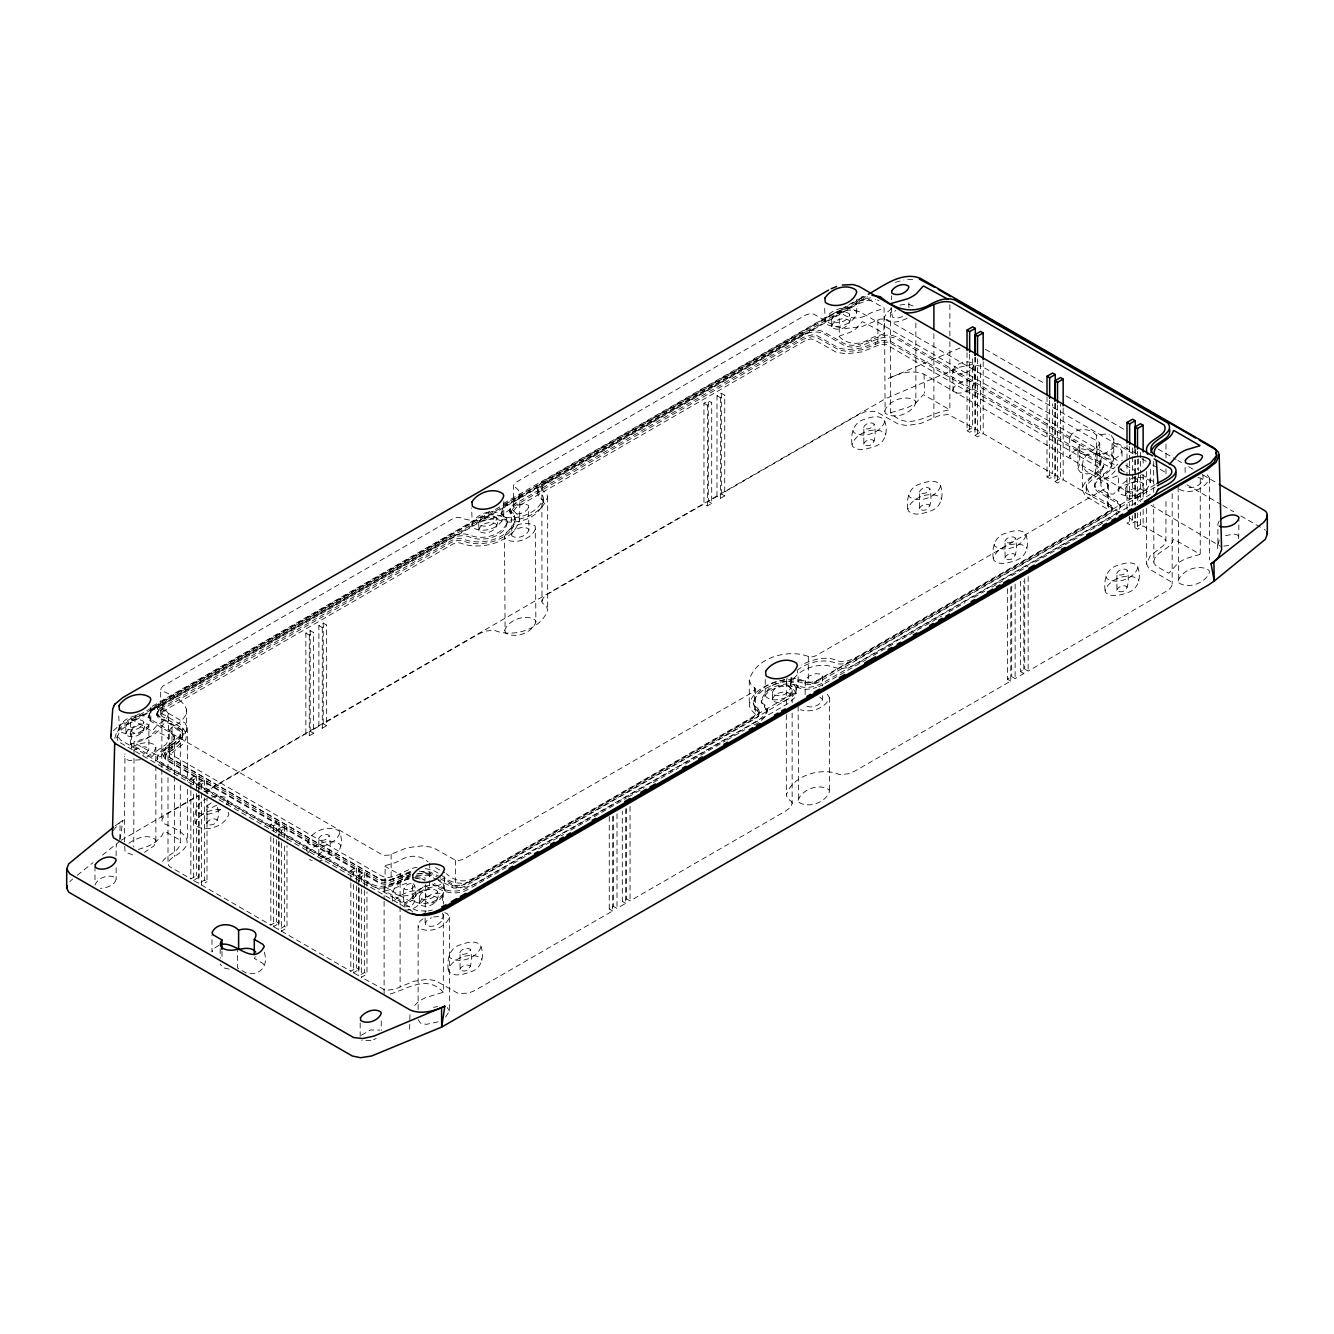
<?xml version="1.0" encoding="UTF-8"?>
<svg xmlns="http://www.w3.org/2000/svg" width="1334" height="1334" viewBox="0 0 1334 1334"><rect width="100%" height="100%" fill="white"/><g stroke="black" fill="none" stroke-linecap="round" stroke-linejoin="round"><path stroke-width="0.75" stroke-dasharray="5 3.75" d="M119.81 839.336L120.127 822.211L122.928 820.327L120.06 839.336M409.721 872.503L388.961 880.507L382.808 880.557L170.252 757.829L169.285 756.495L170.335 754.277L183.108 743.905L185.893 739.086L186.527 734.517L183.425 728.831L161.647 715.991L160.68 714.24L163.398 711.189L452.476 544.289C454.827 543.021 457.695 542.238 460.33 543.055C480.807 551.075 513.757 542.321 519.743 519.36L518.209 515.374L513.623 510.889L513.623 485.092L515.708 482.441L805.419 315.141L809.938 313.64L813.74 314.14L835.984 326.713L845.823 328.498L862.081 326.53L880.056 319.143L885.743 318.876L1099.449 442.404L1098.682 445.373L1085.909 455.744L1083.125 460.563L1082.491 465.132L1085.593 470.819L1107.754 483.942L1108.337 485.426L1106.803 487.66L816.541 655.361C814.19 656.628 811.305 657.429 808.687 656.595C788.211 648.574 755.261 657.328 749.274 680.29L750.809 684.275L755.311 688.377L752.676 692.229L463.598 859.129L458.312 860.697L455.278 860.147L433.033 847.574L423.195 845.773L406.92 847.757L388.961 855.127L383.275 855.394L151.559 721.811C144.739 717.625 151.826 709.555 156.828 707.387L445.906 540.487C453.343 536.551 462.831 533.817 470.885 537.452C483.625 542.821 510.772 535.234 506.77 518.176C497.799 514.49 502.768 504.369 509.771 501.784L798.833 334.901C806.27 330.949 815.758 328.214 823.828 331.849L843.538 343.238C861.897 352.109 878.022 328.848 896.298 336.818L1108.854 459.546C1122.628 473.02 1084.192 478.873 1097.732 491.829L1117.458 503.218C1123.528 506.62 1118.542 514.14 1114.073 516.458M148.658 717.792L149.658 712.056L156.828 705.553L445.906 538.669C452.96 534.851 461.581 532.483 469.468 534.951C482.391 540.987 503.785 535.318 507.72 520.677M410.822 874.37L388.394 882.808L380.223 882.858L166.883 759.78C162.081 756.178 169.818 751.209 172.753 749.908C194.03 735.634 175.788 725.012 158.279 717.925L156.878 714.274L161.214 709.921L450.275 543.021C454.41 540.837 459.68 539.32 464.165 541.337C481.724 548.758 519.376 538.502 514.39 515.091C508.321 513.173 508.621 506.336 514.14 504.319L803.218 337.419L812.022 334.817L817.108 335.734L839.019 348.157L847.64 349.725L861.864 348.007L880.623 340.387L888.794 340.337L1102.134 463.415M156.678 715.708L157.229 711.689L161.214 708.087L450.275 541.187C454.21 539.069 458.996 537.769 463.382 539.136C481.324 546.506 510.438 538.753 515.741 518.576M409.004 878.672C397.432 882.374 385.343 892.062 372.72 886.376L160.163 763.648C146.39 750.175 184.826 744.322 171.286 731.365L151.559 719.976L148.658 715.958M157.262 759.646C157.979 748.541 176.255 748.091 174.504 735.834M160.68 714.657L160.68 688.861L162.765 686.21L452.476 518.909C454.827 517.642 457.695 516.858 460.33 517.675C480.807 525.696 513.757 516.942 519.743 493.997L518.209 489.995L513.623 485.509M165.283 757.545C165.983 746.356 193.147 739.92 178.006 727.48M168.501 713.857L167 717.975L162.148 721.961A42.555 24.562 0 0 0 156.411 726.063L152.426 730.765A2.168 1.251 0 0 1 151.859 731.082L130.715 718.826A2.151 1.251 0 0 1 131.299 718.509L143.438 714.841A39.937 23.062 0 0 0 149.458 711.406L155.244 705.819A2.151 1.251 0 0 1 155.795 705.519L166.25 710.739L168.501 713.857L168.484 740.203L166.066 744.389L162.148 747.323A42.555 24.562 0 0 0 156.411 751.426L152.426 756.145A2.168 1.251 0 0 1 151.859 756.461L130.715 744.205A2.151 1.251 0 0 1 131.299 743.888L143.438 740.203A39.937 23.062 0 0 0 149.458 736.785L155.244 731.182A2.151 1.251 0 0 1 155.795 730.882L166.25 736.118L168.501 739.236M169.285 756.495L169.285 731.115C170.702 725.929 178.139 725.346 180.957 720.944C197.465 706.386 173.153 695.664 161.647 690.612L160.68 689.278M507.72 522.511L506.77 520.01C497.799 516.325 502.768 506.203 509.771 503.618L798.833 336.735C806.27 332.783 815.758 330.048 823.828 333.683L843.538 345.072C861.897 353.944 878.022 330.682 896.298 338.653L1108.854 461.381L1111.756 465.383M515.741 520.41L514.39 516.925C508.321 515.007 508.621 508.171 514.14 506.153L803.218 339.253L812.022 336.652L817.108 337.569L839.019 349.992L847.64 351.559L861.864 349.825L880.623 342.221L888.794 342.171L1102.134 465.249C1107.57 475.821 1073.903 483.242 1091.012 495.714M513.623 510.889L516.341 507.42L805.419 340.52L810.705 338.953L813.74 339.503L835.984 352.076L845.823 353.877L862.081 351.893L880.056 344.522L885.743 344.255L1099.449 467.784L1098.682 470.752L1085.909 481.124L1083.125 485.943L1082.491 490.512L1085.593 496.198L1107.754 509.305L1108.337 510.789L1106.803 513.023L816.541 680.74C807.237 685.909 797.865 675.004 787.944 679.139M755.394 688.761L755.394 714.557L752.676 717.609L462.915 884.876L455.744 885.743L442.721 878.272M759.413 713.09L754.627 708.104L753.276 702.785L754.627 706.27C760.897 708.354 760.814 716.692 754.877 718.876L464.649 886.376L459.546 888.077L453.627 888.111L435.784 878.139M759.413 711.255L758.329 714.19L754.877 717.042L465.799 883.942L458.246 886.443L451.909 885.626M1111.756 463.548C1111.639 474.404 1086.243 478.522 1097.732 489.995L1117.458 501.384C1124.279 505.569 1117.192 513.64 1112.189 515.808L823.111 682.708C816.058 686.51 807.42 688.878 799.55 686.41C786.626 680.39 765.232 686.043 761.297 700.683L762.248 703.185C774.987 710.088 760.864 723.462 752.076 725.546M767.417 709.171L765.499 714.44L759.246 719.576L470.185 886.476C459.013 893.28 444.189 892.763 434.434 883.291M1086.493 489.461C1084.142 476.938 1100.5 474.904 1103.735 465.649C1098.632 461.464 1100.867 454.677 1106.87 452.326A42.555 24.562 0 0 0 1112.606 448.224L1116.591 443.505A2.168 1.251 0 0 1 1117.158 443.188L1138.436 454.644M1138.636 472.503L1138.302 480.824A2.151 1.251 0 0 1 1137.719 481.14L1125.579 484.809A39.937 23.062 0 0 0 1119.559 488.244L1113.773 493.847A2.151 1.251 0 0 1 1113.223 494.147C1102.418 493.947 1095.164 482.708 1106.87 477.689A42.555 24.562 0 0 0 1112.606 473.603L1115.357 470.635M1086.493 487.627L1089.211 492.596L1110.738 505.269C1114.557 508.004 1111.439 513.74 1107.804 515.107L818.742 682.007C814.807 684.125 810.021 685.426 805.636 684.059C792.996 678.522 770.302 679.523 765.249 694.731L766.016 696.732C771.486 701.834 780.023 699.633 786.326 697.449C798.399 694.364 799.399 681.474 797.399 671.052M1112.339 507.487L1111.272 510.422L1107.804 513.273L818.742 680.173C814.807 682.291 810.021 683.608 805.636 682.224C787.51 674.737 756.245 682.925 753.276 704.619M116.091 855.878L116.325 844.272M409.638 1029.264L409.788 1021.527M409.838 1019.61L410.005 1011.872M228.214 812.239L228.881 814.29C224.979 826.113 206.136 832.816 195.815 825.729C193.197 815.157 195.614 801.767 207.587 798.566M307.287 851.859C302.618 834.6 326.363 822.744 339.153 831.032C346.39 848.574 335.818 858.096 319.86 860.647M392.746 901.2C389.828 889.378 399.2 880.023 410.205 878.739M448.241 969.801C446.84 959.413 449.408 947.757 460.68 944.689C466.733 942.571 475.071 939.97 480.39 944.956C484.992 955.844 482.124 968.901 469.818 972.136C463.382 974.37 454.544 977.122 448.908 971.852L448.241 969.801C452.143 957.979 470.985 951.275 481.307 958.362L481.974 960.413M852.026 444.439C850.625 434.05 853.176 422.394 864.449 419.326C870.518 417.208 878.856 414.607 884.159 419.593C888.778 430.482 885.893 443.538 873.603 446.773C867.167 449.008 858.312 451.759 852.693 446.49L852.026 444.439C855.928 432.616 874.771 425.913 885.092 433L885.759 435.051M907.787 509.021C906.386 498.649 908.954 486.977 920.227 483.909C926.28 481.791 934.617 479.189 939.936 484.175C944.539 495.064 941.671 508.121 929.364 511.356C922.928 513.59 914.09 516.341 908.454 511.072L907.787 509.021C911.689 497.198 930.532 490.495 940.854 497.582L941.521 499.633M993.246 558.362C991.846 547.974 994.414 536.318 1005.686 533.25C1011.739 531.132 1020.076 528.531 1025.396 533.517C1029.998 544.405 1027.13 557.462 1014.824 560.697C1008.387 562.931 999.55 565.683 993.913 560.413L993.246 558.362C997.148 546.54 1015.991 539.836 1026.313 546.923L1026.98 548.974M1105.119 590.562C1103.718 580.173 1106.27 568.517 1117.542 565.433C1123.612 563.332 1131.949 560.73 1137.252 565.716C1141.854 576.605 1138.986 589.661 1126.68 592.896C1120.26 595.131 1111.405 597.882 1105.786 592.613L1105.119 590.562C1109.021 578.739 1127.864 572.036 1138.185 579.123L1138.852 581.174M1077.905 449.675C1080.123 456.662 1089.828 454.961 1095.381 453.777L1095.381 472.87L1086.826 473.92L1080.49 472.436L1077.905 468.768L1078.022 448.107L1079.706 444.739L1071.102 439.77L1069.701 437.669C1073.703 427.447 1089.528 427.18 1096.365 435.134L1104.902 434.084L1109.488 434.801M1077.905 468.768L1079.706 463.832L1079.706 444.739M1111.255 435.568L1113.823 439.236L1112.022 444.172L1112.022 463.265L1115.457 465.249M1113.823 439.236L1113.707 459.88L1112.022 463.265M160.08 716.892C153.744 711.656 159.28 701.534 165.8 699.083L477.038 519.376C483.625 515.841 491.596 513.34 499.016 515.491C514.324 521.827 538.002 514.507 543.455 498.116L542.538 495.298C533.767 491.612 539.269 482.141 545.806 479.673L857.045 299.983L865.466 296.482M157.645 713.24L159.73 708.337L165.8 703.485L477.038 523.778C483.959 520.143 492.696 517.225 500.283 520.477C515.941 525.846 543.688 517.609 543.455 498.116M161.831 767.3L161.914 706.803L164.299 703.035L168.084 700.267M410.572 875.704C400.75 879.706 389.795 887.527 378.789 882.875L166.233 760.147C152.243 744.055 193.797 738.769 179.807 723.878L160.08 712.489L157.645 708.838M163.799 756.495C166.333 744.772 186.61 743.572 183.158 728.898M199.116 794.964L199.116 877.155L196.498 875.638L190.862 878.889L169.902 866.783C164.249 862.398 173.52 856.511 177.072 854.811C198.099 840.887 182.391 830.899 163.732 823.545C158.979 820.36 164.699 814.891 168.084 813.34L198.499 795.764M168.001 769.435L168.001 750.925C169.501 743.388 186.86 738.152 177.372 729.781C161.597 715.924 166.25 724.712 156.028 732.95A46.407 26.797 0 0 1 147.774 737.685L134.617 741.587A2.501 1.451 0 0 0 134.05 741.937L133.75 847.023M161.831 707.67L163.732 710.472L185.059 722.995L187.36 727.73L183.975 735.701L165.85 749.158L160.73 756.578A2.501 1.434 0 0 1 160.047 756.962L133.767 742.554M180.307 785.426L180.307 842.838C179.09 853.276 165.583 854.31 161.581 863.098M543.455 502.518L542.538 499.7C533.767 495.998 539.269 486.543 545.806 484.075L857.045 304.385L867.667 300.35L875.838 299.783M323.228 623.078L326.63 625.046L326.63 725.729L322.294 728.231L318.876 726.263L318.876 625.579L323.228 623.078L323.228 723.762L479.089 633.767L485.543 631.082L493.33 630.248A6.67 3.852 0 0 1 496.932 631.332C514.824 637.135 541.537 628.981 547.674 610.005L546.59 606.67L543.872 604.235A6.67 3.852 0 0 1 541.988 602.168L541.854 488.277L543.422 484.592L548.091 480.874M541.854 601.351L543.422 597.665L548.091 593.93L703.952 503.952L707.37 505.919L711.706 503.402L711.706 402.718L708.304 400.75L703.952 403.252L703.952 503.952M787.11 677.905L786.326 681.774L787.41 685.109L790.128 687.544A6.67 3.852 0 0 1 792.012 689.611L790.578 694.114L785.909 697.849L474.904 877.405C465.849 883.291 454.11 881.424 446.473 873.703M791.212 677.322L791.462 683.425C800.233 687.11 794.731 696.565 788.194 699.033L476.955 878.722C465.666 885.859 450.825 884.592 441.17 874.771M796.348 689.261L795.197 697.298L788.194 703.435L474.987 884.175L466.333 887.16L456.478 887.444L435.784 876.305M792.146 713.04L792.146 803.502L790.578 807.187L785.909 810.905L630.048 900.9L626.63 898.933L622.294 901.434L622.294 811.022M1020.393 581.19L1020.393 671.602L1024.729 669.084L1028.147 671.052L1165.916 591.512C1169.301 589.962 1175.021 584.492 1170.268 581.307L1148.941 568.784L1146.64 564.049L1150.025 556.078L1163.515 545.506L1165.899 541.721L1165.983 497.682M1153.693 562.014C1155.111 550.875 1170.552 550.142 1173.27 539.603A2.501 1.434 0 0 1 1173.953 539.219L1199.95 554.244A2.501 1.451 0 0 1 1199.383 554.594L1186.226 558.496A46.407 26.797 0 0 0 1177.972 563.215L1168.867 573.253L1156.628 566.383L1153.927 563.298L1153.693 504.602M429.748 880.607L429.481 888.894A2.151 1.251 0 0 1 428.964 889.211L419.26 892.563A39.937 23.062 0 0 0 413.323 896.031L406.97 903.035A2.151 1.251 0 0 1 406.42 903.385L385.176 891.162A2.168 1.251 0 0 1 385.726 890.845L393.897 888.544A42.555 24.562 0 0 0 400.984 885.226L409.738 882.007M839.269 311.239L839.536 310.755A2.151 1.251 0 0 1 840.053 310.438L849.758 307.103A39.937 23.062 0 0 0 855.694 303.618L862.047 296.615A2.151 1.251 0 0 1 862.598 296.281L884.109 307.871L883.842 333.867A2.168 1.251 0 0 1 883.291 334.184L875.121 336.485A42.555 24.562 0 0 0 868.034 339.803C858.963 345.389 846.907 344.455 839.269 336.618L839.269 311.239C846.89 319.076 858.979 320.027 868.017 314.424A42.555 24.562 0 0 1 875.121 311.105L883.291 308.804A2.168 1.251 0 0 0 883.842 308.488L884.142 307.987M839.269 336.618L839.536 336.135A2.151 1.251 0 0 1 840.053 335.818L849.758 332.466A39.937 23.062 0 0 0 855.694 328.998L862.047 321.978A2.151 1.251 0 0 1 862.598 321.644L884.142 333.367M384.909 891.779L385.176 865.783A2.168 1.251 0 0 1 385.726 865.466L393.897 863.165A42.555 24.562 0 0 0 400.984 859.846C409.388 854.811 420.594 854.76 428.031 861.881M118.676 728.981C121.778 717.275 140.437 711.572 150.058 718.559L150.842 720.56C147.724 732.266 129.081 737.969 119.443 730.982L118.676 713.707M125.746 727.13C127.48 720.56 137.936 717.375 143.338 721.294C148.908 731.866 134.234 740.553 126.18 735.001L125.746 727.13L126.18 728.247C131.566 732.166 142.038 728.981 143.772 722.411M125.746 733.883C127.48 727.313 137.936 724.129 143.338 728.031L143.772 729.164M412.306 898.499C415.408 886.793 434.067 881.107 443.688 888.094L444.472 890.095C441.354 901.801 422.711 907.487 413.073 900.5L412.306 883.225M419.376 896.648C421.11 890.095 431.566 886.893 436.968 890.812C442.538 901.4 427.864 910.088 419.81 904.519L419.376 896.648L419.81 897.782C425.196 901.701 435.668 898.499 437.402 891.946M471.619 525.212C474.721 513.507 493.38 507.804 503.001 514.791L503.768 516.792C500.667 528.514 482.008 534.2 472.386 527.213L471.619 508.021M419.376 903.401C421.11 896.832 431.566 893.647 436.968 897.565L437.402 898.682M478.673 523.362C480.423 516.792 490.879 513.607 496.281 517.525C501.851 528.097 487.16 536.785 479.106 531.232L478.673 523.362L479.106 524.479C484.509 528.397 494.964 525.212 496.715 518.643M478.673 530.115C480.423 523.545 490.879 520.36 496.281 524.262L496.715 525.396M755.394 714.14L750.809 709.655L749.274 705.669C751.559 689.495 770.602 682.775 784.592 679.79M767.417 710.989L761.297 702.518C764.999 688.244 785.359 682.841 798.132 687.577C803.885 690.412 810.688 689.228 816.575 687.444M772.303 692.896C774.053 686.326 784.509 683.141 789.911 687.043C795.481 697.632 780.79 706.32 772.736 700.75L772.303 692.896L772.736 694.014C778.139 697.932 788.594 694.731 790.345 688.177M824.545 321.444C827.664 309.738 846.306 304.052 855.944 311.022L856.711 313.04C853.61 324.746 834.951 330.432 825.329 323.445L824.545 306.17M772.303 699.633C774.053 693.063 784.509 689.878 789.911 693.797L790.345 694.914M831.616 319.593C833.35 313.04 843.822 309.838 849.208 313.757C854.794 324.329 840.103 333.016 832.049 327.464L831.616 319.593L832.049 320.727C837.452 324.629 847.907 321.444 849.641 314.874M831.616 326.346C833.35 319.776 843.822 316.592 849.208 320.51L849.641 321.627M1118.175 490.962C1121.294 479.256 1139.936 473.57 1149.574 480.557L1150.342 482.558C1147.24 494.264 1128.581 499.967 1118.959 492.98L1118.175 475.688M1125.246 489.128C1126.98 482.558 1137.452 479.373 1142.838 483.275C1148.424 493.863 1133.733 502.551 1125.679 496.998L1125.246 489.128L1125.679 490.245C1131.082 494.164 1141.537 490.962 1143.271 484.409M1125.246 495.864C1126.98 489.311 1137.452 486.11 1142.838 490.028L1143.271 491.145M1200.233 553.86L1200.25 477.872M114.824 738.352C115.975 730.899 122.028 725.096 128.281 721.377L866.5 295.281M117.909 740.57L116.992 737.752L117.659 731.582M116.992 737.752L119.86 731.015L128.281 724.279L868.301 297.148M94.981 885.159C97.432 877.755 109.255 873.537 115.725 877.989L116.141 879.273C114.424 885.693 106.386 887.944 100.467 888.327M124.496 841.971L124.946 753.977M131.482 748.374L131.482 730.815L132.55 728.281L140.003 723.978L147.624 724.095L148.874 725.963L148.874 749.391L146.457 753.21L142.605 755.428M148.874 725.963C146.873 732.066 137.135 735.534 131.816 731.866L131.482 730.815M132.049 747.123C138.836 743.772 148.708 739.953 155.244 745.539L155.861 747.44L153.927 751.992L144.556 758.346M155.861 765.833L155.861 841.421L153.927 845.973L144.556 852.326M195.148 823.678C198.499 812.523 213.157 808.471 223.695 809.638M217.275 807.437C220.527 815.241 217.058 828.514 206.97 823.995L206.903 805.919L211.906 802.518M206.753 823.361C207.971 819.676 213.857 817.575 217.075 819.793L217.275 820.427M211.689 797.148L219.676 796.014L225.629 797.332L227.914 800.767L225.963 805.386M264.299 952.176C268.401 965.949 261.147 974.787 247.841 973.637M318.626 838.853C319.843 835.167 325.713 833.066 328.948 835.284L329.148 835.918C331.166 843.805 331.316 861.214 318.826 856.195L318.826 839.486C322.044 841.704 327.931 839.603 329.148 835.918M318.626 855.561C319.843 851.876 325.713 849.775 328.948 851.992L329.148 852.626M339.786 832.966C336.101 844.105 318.342 850.425 308.604 843.738L307.987 841.804M412.99 883.808L414.607 885.259C416.625 893.146 416.775 910.555 404.285 905.536L404.085 904.902C403.785 897.565 400.35 883.308 411.873 883.692M404.085 904.902C405.303 901.2 411.172 899.116 414.407 901.334L414.607 901.967M414.607 885.259C413.39 888.944 407.504 891.045 404.285 888.828L404.085 888.194M418.126 1009.454L418.126 925.696L420.06 921.144L425.679 916.641M425.112 915.941L425.346 899.116M425.729 898.199L425.246 882.291M442.504 913.056C445.99 922.661 432.466 929.414 425.446 924.812L426.18 921.227L431.382 917.709M504.502 536.785C508.121 525.796 525.663 519.543 535.251 526.146L535.868 622.028C532.249 633.016 514.724 639.253 505.119 632.666L504.502 536.785L505.119 538.686C514.724 545.273 532.249 539.036 535.868 528.047M511.489 511.406C513.49 505.319 523.211 501.851 528.547 505.519L528.881 529.998C526.88 536.085 517.158 539.553 511.822 535.884L511.489 511.406L511.822 512.473C517.158 516.125 526.88 512.673 528.881 506.57M511.489 534.834C513.49 528.731 523.211 525.279 528.547 528.931L528.881 529.998M405.319 909.988C420.727 911.589 426.997 887.377 442.171 894.43L442.504 895.498C440.503 901.584 430.765 905.052 425.446 901.4L425.112 900.333M504.502 630.749C508.121 619.76 525.663 613.523 535.251 620.11L535.868 622.028M444.672 912.639L447.224 913.59L449.491 916.975C445.873 927.964 428.331 934.2 418.743 927.597L418.126 925.696M541.854 488.277L541.988 489.094A6.67 3.852 0 0 0 543.872 491.162L546.59 493.597L547.674 496.948C541.537 515.908 514.824 524.079 496.915 518.276A6.67 3.852 0 0 0 493.33 517.175L485.543 518.009L479.089 520.71M459.846 952.776C461.064 949.091 466.95 946.99 470.168 949.208L470.368 949.841C472.403 957.729 472.553 975.137 460.047 970.118L460.047 953.41C463.282 955.628 469.151 953.527 470.368 949.841M449.491 916.975L449.491 1010.939L445.122 1017.842M459.846 969.484C461.064 965.799 466.95 963.698 470.168 965.916L470.368 966.55M481.007 946.89C477.339 958.029 459.563 964.349 449.841 957.662L449.208 955.728M796.348 693.663L790.545 684.992C795.998 668.617 819.676 661.28 834.984 667.617C842.404 669.768 850.375 667.267 856.962 663.732L1150.208 494.414M805.119 694.597L805.369 679.723L809.304 675.921L815.891 673.637L821.26 674.22L822.511 676.105L822.511 685.859M792.146 803.502L792.012 802.684A6.67 3.852 0 0 0 790.128 800.617L787.41 798.182L786.326 794.831C792.463 775.871 819.176 767.717 837.085 773.52A6.67 3.852 0 0 0 840.67 774.604L848.457 773.77L854.911 771.085L1010.772 681.09L1010.772 584.509M915.874 322.945L915.874 402.635C912.256 413.623 894.73 419.86 885.126 413.257L884.509 317.375L886.443 312.823L892.062 308.321M863.632 427.414C864.849 423.728 870.718 421.627 873.953 423.845L874.154 424.479C876.171 432.366 876.338 449.775 863.832 444.756L863.832 428.047C867.05 430.265 872.936 428.164 874.154 424.479M863.632 444.122C864.849 440.437 870.718 438.336 873.953 440.553L874.154 441.187M902.618 316.642L898.115 317.892L892.746 317.309L891.746 314.224L895.681 310.405M822.511 676.105C820.51 682.191 810.789 685.659 805.453 681.991L805.119 680.94M798.132 800.283C801.751 789.294 819.293 783.041 828.881 789.645L829.498 791.546C825.879 802.534 808.354 808.788 798.749 802.184L798.132 706.303M822.511 695.614C824.679 704.352 811.656 709.605 805.453 705.419M884.509 411.356C888.127 400.367 905.669 394.13 915.257 400.717L915.874 402.635M884.792 421.527C881.107 432.666 863.348 438.986 853.61 432.299L852.993 430.365M827.23 694.197L829.498 697.565C825.979 708.437 810.622 713.123 800.4 709.688M919.393 491.996C920.61 488.311 926.496 486.21 929.715 488.427L929.915 489.061C931.949 496.948 932.099 514.357 919.593 509.338L919.593 492.63C922.828 494.847 928.697 492.746 929.915 489.061M919.393 508.704C920.61 505.019 926.496 502.918 929.715 505.136L929.915 505.769M952.726 370.852C955.161 363.448 966.983 359.246 973.453 363.682C973.42 372.736 978.506 387.944 966.25 391.412C962.214 392.813 956.661 394.547 953.143 391.229L952.726 370.852L953.143 372.136C959.613 376.588 971.419 372.386 973.87 364.966M952.726 389.945C955.161 382.541 966.983 378.339 973.453 382.775L973.87 384.059M940.553 486.11C936.885 497.248 919.109 503.568 909.388 496.882L908.754 494.947M1004.852 541.337C1006.069 537.652 1011.956 535.551 1015.174 537.769L1015.374 538.402C1017.408 546.29 1017.559 563.698 1005.052 558.679L1005.052 541.971C1008.287 544.189 1014.157 542.088 1015.374 538.402M1004.852 558.046C1006.069 554.36 1011.956 552.259 1015.174 554.477L1015.374 555.111M1026.013 535.451C1022.344 546.59 1004.569 552.91 994.847 546.223L994.214 544.289M1071.102 458.863L1069.701 456.762C1082.541 431.832 1109.188 476.171 1122.027 451.242L1120.627 449.141L1112.022 444.172M1116.725 573.537C1117.942 569.851 1123.812 567.75 1127.03 569.968L1127.247 570.602C1129.264 578.489 1129.414 595.898 1116.925 590.879L1116.925 574.17C1120.143 576.388 1126.029 574.287 1127.247 570.602M1116.725 590.245C1117.942 586.543 1123.812 584.459 1127.03 586.677L1127.247 587.31M1137.885 567.65C1134.2 578.789 1116.441 585.109 1106.703 578.422L1106.086 576.488M1178.139 580.89C1181.757 569.901 1199.299 563.648 1208.887 570.252L1209.504 572.153C1205.886 583.141 1188.361 589.378 1178.756 582.791L1178.139 486.91M1202.518 474.27C1206.019 483.875 1192.479 490.612 1185.459 486.026M1207.237 474.787L1209.504 478.172C1205.886 489.161 1188.361 495.414 1178.756 488.811M1218.326 544.289L1219.209 539.953M1238.669 538.636L1238.969 519.977M438.152 880.357L443.221 883.842L425.963 888.828A46.407 26.797 0 0 0 417.792 893.58L411.022 901.184A2.501 1.451 0 0 1 410.422 901.517L384.392 886.493A2.501 1.434 0 0 1 385.059 886.109L396.398 883.708L408.421 878.072M443.338 914.324L443.338 992.246L425.963 997.499A46.407 26.797 0 0 0 417.792 1002.251L412.323 1007.754M890.645 412.756L908.004 407.37A46.407 26.797 0 0 0 916.175 402.618L922.961 395.014A2.501 1.451 0 0 1 923.545 394.681L949.575 409.705A2.501 1.434 0 0 1 948.908 410.088C928.747 412.306 909.571 432.633 890.645 412.756L890.628 308.054M753.843 700.617C760.097 688.527 774.454 683.525 787.11 681.407M113.207 830.515L120.127 822.211M307.504 853.51C313.924 843.938 329.982 837.402 340.087 844.439L340.754 846.49M255.378 956.761L254.294 958.462L262.898 963.431L264.299 965.533M1219.209 520.86L1217.909 523.928L1217.909 543.021M1115.074 466.85L1113.773 468.467A2.151 1.251 0 0 1 1113.223 468.768L1102.768 463.548M113.307 730.765L119.11 725.513L139.62 713.54M410.222 873.286L406.97 877.672A2.151 1.251 0 0 1 406.42 878.005L384.876 866.3M69.785 881.657L72.586 879.039M117.959 730.999L127.047 723.712L867.35 296.415M216.625 805.252L210.755 808.137L206.753 806.653M394.564 900.317C402.101 893.013 416.158 886.893 425.546 893.78L426.213 895.831M423.278 886.91C416.158 893.797 402.918 899.566 394.064 893.08L393.447 891.145M361.481 1035.167L370.485 1029.965L379.723 1030.098M1116.358 465.483L1117.859 464.149M115.058 825.913L122.928 820.327M77.305 875.254L93.03 862.648M102.485 855.094L119.777 841.237M133.9 750.408L137.752 748.174L144.372 746.79L147.624 747.507L148.874 749.391M121.227 840.253L197.582 795.748M128.848 843.255C136.051 838.336 147.507 833.433 155.244 839.52L155.861 841.421M797.015 670.368C808.637 661.414 824.595 658.029 838.169 663.932C844.722 664.449 851.275 662.481 856.962 659.329L1155.611 486.91M152.226 706.253L492.563 509.771M503.368 503.535L827.497 316.408C837.402 311.155 850.041 307.504 860.78 312.356L1118.376 461.08M305.853 733.783L305.853 633.1L310.188 630.598L313.607 632.566L313.607 733.25L309.271 735.768L305.853 733.783L205.653 791.646M716.992 496.431L716.992 395.731L721.327 393.23L724.746 395.197L724.746 495.881L720.393 498.399L716.992 496.431L708.304 501.434L708.304 400.75M305.853 633.1L309.271 635.067L313.607 632.566M318.876 625.579L322.294 627.547L326.63 625.046M703.952 403.252L707.37 405.236L711.706 402.718M716.992 395.731L720.393 397.699L724.746 395.197M190.862 788.477L190.862 778.206L196.498 774.954L196.498 791.396M190.862 778.206L193.497 779.723L199.116 776.471L199.116 792.913M198.749 793.03L198.749 782.758L204.385 779.506L204.385 789.778M198.749 782.758L201.384 784.275L207.003 781.024L207.003 797.465M204.786 791.596L885.659 398.599L960.03 367.1L971.369 364.649L981.774 366.333L1134.7 454.627M310.188 630.598L310.188 731.282L318.876 726.263M721.327 393.23L721.327 493.913L859.096 414.374L865.549 411.672L875.738 411.389L898.482 424.179L906.686 425.513L920.493 423.545L938.803 415.758L948.257 414.407L972.653 427.53L972.653 357.662M270.835 828.497L270.835 824.379L276.471 821.127L276.471 831.399M270.835 824.379L273.47 825.896L279.106 822.644L279.106 839.086M967.033 352.693L967.033 430.782L972.653 427.53M278.723 839.219L278.723 828.931L284.359 825.679L284.359 838.019M193.497 794.114L193.497 880.407L199.116 877.155M967.033 430.782L969.651 432.299L975.287 429.048L980.54 432.083L980.54 362.214M278.723 828.931L281.357 830.448L286.993 827.197L286.993 843.638M193.497 880.407L198.749 883.458L204.385 880.19L207.003 881.724L207.003 799.516M974.921 357.245L974.921 435.334L980.54 432.083M201.384 784.275L201.384 884.976L207.003 881.724M974.921 435.334L977.539 436.852L983.175 433.6L1052.643 473.703L1052.643 403.835M350.825 880.84L350.825 870.552L356.461 867.3L356.461 883.742M350.825 870.552L353.46 872.086L359.079 868.834L359.079 885.259M201.384 884.976L270.835 925.079L276.471 921.827L279.106 923.345L279.106 841.137M1047.007 396.815L1047.007 476.955L1052.643 473.703M358.713 885.392L358.713 875.121L364.349 871.869L364.349 888.294M273.47 838.236L273.47 926.596L279.106 923.345M1047.007 476.955L1049.641 478.472L1055.277 475.221L1060.53 478.256L1060.53 404.285M358.713 875.121L361.347 876.638L366.967 873.386L366.967 889.828M273.47 926.596L278.723 929.631L284.359 926.38L286.993 927.897L286.993 845.706M1054.894 403.418L1054.894 481.507L1060.53 478.256M281.357 842.788L281.357 931.149L286.993 927.897M1054.894 481.507L1057.529 483.025L1063.165 479.773L1118.376 511.656M1155.127 484.676L854.911 658.012L848.457 660.697L840.67 661.531A6.67 3.852 0 0 1 837.085 660.447C825.379 655.628 812.006 659.68 801.217 665.082M471.969 887.26L506.086 867.567M513.273 863.415L531.232 853.06M538.402 848.908L563.548 834.4M570.719 830.248L592.279 817.809M594.064 816.775L626.38 798.116M628.181 797.082L644.339 787.744M653.327 782.558L678.456 768.051M685.643 763.915L725.146 741.104M726.93 740.07L744.889 729.698M824.912 683.492L866.216 659.663M873.386 655.511L894.931 643.071M902.117 638.919L941.621 616.125M948.808 611.972L964.966 602.635M973.937 597.465L984.709 591.245M991.896 587.093L1002.668 580.874M1011.639 575.688L1027.797 566.366M1034.984 562.214L1083.458 534.217M1090.645 530.082L1105.002 521.777M1106.803 520.744L1112.189 517.642M281.357 931.149L350.825 971.252L356.461 968L359.079 969.518L359.079 887.327M1132.616 515.774L1132.616 519.876L1126.997 523.128L1129.615 524.646L1135.251 521.394L1140.503 524.429L1140.503 512.106M353.46 884.409L353.46 972.769L359.079 969.518M353.46 972.769L358.713 975.804L364.349 972.553L366.967 974.07L366.967 891.879M1134.884 513.307L1134.884 527.68L1140.503 524.429M361.347 888.961L361.347 977.322L366.967 974.07M1134.884 527.68L1137.502 529.214L1143.138 525.946L1164.098 538.052L1165.983 540.854M609.254 816.491L609.254 908.954L613.607 906.453L617.008 908.421L625.696 903.401L625.696 808.888M1007.37 588.711L1007.37 679.123L1011.706 676.605L1015.124 678.589L1023.812 673.57L1023.812 581.09M612.673 816.408L612.673 910.939L474.904 990.478L468.451 993.163L458.262 993.463L435.518 980.673L427.314 979.339L413.507 981.307L395.197 989.094L385.743 990.445L361.347 977.322M859.096 301.301L870.435 297.749M823.111 684.542L818.859 686.593M907.07 318.326C900.583 321.361 891.212 324.612 885.126 319.293L884.509 317.375M220.26 809.938C213.39 813.34 203.368 817.192 196.748 811.539L196.115 809.605M1117.342 475.938L1109.971 478.489L1103.968 477.839M218.993 945.206L213.173 949.158L211.973 951.976L211.973 934.784M373.637 1039.686L376.155 1038.452M468.117 889.394C456.511 895.748 442.271 893.23 432.65 884.092M960.03 348.007L887.877 378.689C898.783 373.27 912.289 369.268 924.062 374.237L1141.954 500.033M410.572 871.302C400.75 875.304 389.795 883.125 378.789 878.472L166.233 755.744L163.799 752.093M895.331 282.391L903.818 279.99M1225.496 535.701L1233.516 534.017L1237.452 534.884L1238.969 537.152M438.186 1021.844L426.246 1024.362L420.393 1023.061L418.126 1019.676M138.252 849.508L147.774 846.34A46.407 26.797 0 0 0 156.028 841.621L161.614 836.135L163.565 832.216L165.333 831.599L178.606 839.336L180.307 842.838M417.108 867.35C405.119 868.484 394.764 880.974 382.308 876.355L169.902 753.727L168.001 750.925M410.822 872.536L388.394 880.974L379.44 880.657L166.883 757.945L165.283 755.711M410.205 876.905C397.882 879.54 385.843 890.578 372.72 884.542L160.163 761.831L157.262 757.812M899.866 305.086L907.754 303.952L915.257 306.753M140.504 759.746L129.315 760.513L126.763 759.563L124.496 756.178M1228.664 545.423L1223.361 546.173M428.264 910.922L432.283 910.071M433.633 916.925L439.836 916.508L442.504 918.909M433.483 1007.37L437.552 1006.52M370.919 1040.62L361.697 1040.503M390.278 994.03C407.82 988.777 426.997 974.387 443.338 992.246M416.642 874.003L427.864 873.253L433.984 875.037M416.308 875.604L428.147 875.271L436.468 879.389M907.704 279.44L916.358 279.706M413.14 877.805L420.36 877.905L424.612 880.373M426.396 911.039L417.759 910.772L413.873 909.338L120.394 739.886L116.992 734.834M419.326 871.185L430.098 872.036L440.937 877.238M417.992 873.487L427.43 874.237L432.199 876.071M415.324 876.271L425.479 878.122M415.324 878.106L425.479 879.956M425.296 868.701L432.249 869.818L439.37 873.737M421.377 871.636L432.199 874.237M229.098 969.118L222.745 967.634L220.177 963.982M1198.015 477.522L1201.267 478.239L1202.518 480.123M132.616 854.844L125.113 852.059L124.496 844.022M788.611 681.24L794.814 682.741L797.399 686.326M877.522 300.067L879.023 300.5M819.843 697.115L822.511 699.516M309.455 859.513L312.206 860.53M435.518 867.6L444.672 872.669M985.376 349.325L1044.755 383.592M1066.333 396.065L1123.912 429.298M1158.095 449.041L1176.088 459.43M1177.889 460.463L1181.474 462.548M1188.677 466.7L1194.08 469.818M1203.068 475.004L1217.458 483.308M1141.904 458.779L1150.892 463.982M1152.693 465.016L1167.083 473.32M1186.876 484.759L1221.06 504.485M1222.861 505.519L1233.65 511.756M1240.853 515.908L1260.647 527.347M1125.596 465.233L1134.6 470.435M1141.804 474.604L1155.944 482.975M1120.176 469.468L1125.162 472.336M1133.466 477.138L1138.636 480.307M1150.959 505.236L1220.493 546.323M1129.064 517.825L1132.616 519.876M721.327 493.913L724.746 495.881M1020.393 671.602L1023.812 673.57M708.304 501.434L711.706 503.402M1007.37 679.123L1010.772 681.09M323.228 723.762L326.63 725.729M622.294 901.434L625.696 903.401M310.188 731.282L313.607 733.25M609.254 908.954L612.673 910.939M424.996 885.493L429.748 888.411M120.394 742.805L413.873 912.239M246.24 973.053L237.635 968.084L237.635 948.991M1264.248 529.415L1265.332 530.165M170.252 732.466L169.285 731.115M171.286 733.2L174.504 737.669M1120.627 468.234L1122.027 470.335M447.224 1007.554L449.491 1010.939M1113.823 458.329C1111.606 451.342 1101.901 453.043 1096.365 454.227L1096.365 435.134M1112.339 509.321L1110.805 505.319M156.678 713.873L158.279 716.108L181.207 729.281L183.158 733.3M130.382 744.722L130.382 719.343M227.914 800.767L228.197 804.635M1217.592 543.705L1217.759 551.242M924.062 374.237L924.479 393.096M1209.504 478.172L1209.504 559.896M1185.126 467.4L1185.126 475.204M1172.169 493.647L1172.169 584.109M1165.983 444.222L1165.983 458.613M1165.983 468.901L1165.983 475.071M1153.693 461.547L1153.693 492.296M1150.342 469.184L1150.342 482.558M1146.64 471.536L1146.64 496.198M1146.64 508.537L1146.64 564.049M1143.138 458.146L1143.138 466.366M1143.138 474.587L1143.138 499.233M1143.138 509.521L1143.138 525.946M1140.503 452.509L1140.503 473.07M1140.503 475.121L1140.503 501.834M1138.636 458.846L1138.636 470.552M1137.502 451.125L1137.502 457.279M1137.502 459.346L1137.502 469.618M1137.502 477.839L1137.502 504.552M1137.502 512.773L1137.502 529.214M1135.251 449.475L1135.251 457.695M1135.251 459.746L1135.251 474.137M1135.251 476.188L1135.251 504.969M1135.251 513.173L1135.251 521.394M1134.884 447.54L1134.884 457.829M1134.884 459.88L1134.884 474.254M1134.884 476.321L1134.884 505.086M1132.616 447.957L1132.616 507.554M1129.615 446.573L1129.615 458.896M1129.615 460.947L1129.615 475.338M1129.615 477.389L1129.615 506.153M1129.615 516.425L1129.615 524.646M1126.997 445.056L1126.997 461.481M1126.997 463.548L1126.997 475.871M1126.997 477.922L1126.997 510.805M1122.027 451.242L1122.027 460.78M1120.36 505.403L1120.36 507.237M1117.525 501.434L1117.525 503.268M1108.337 484.992L1108.337 510.372M1107.437 483.708L1107.437 509.088M1103.735 465.649L1103.735 467.484M1103.585 473.97L1103.585 475.804M1100.517 460.413L1100.517 485.793M1099.733 443.155L1099.733 468.534M1099.199 471.436L1099.199 473.27M1097.015 446.623L1097.015 472.003M1094.514 485.526L1094.514 487.36M1082.491 465.132L1082.491 490.512M1069.701 437.669L1069.701 456.762M1063.165 407.854L1063.165 479.773M1057.529 404.952L1057.529 483.025M1055.277 403.302L1055.277 475.221M1049.641 400.383L1049.641 478.472M1028.147 576.538L1028.147 671.052M1024.729 578.673L1024.729 669.084M1015.124 584.059L1015.124 678.589M1011.706 586.193L1011.706 676.605M983.175 361.681L983.175 433.6M977.539 358.763L977.539 436.852M975.287 357.128L975.287 429.048M969.651 354.21L969.651 432.299M949.875 304.686L949.875 339.536M949.875 341.587L949.875 409.255M933.9 333.7L933.9 417.992M908.888 302.785L908.888 310.589M891.496 295.915L891.496 299.817M891.496 307.637L891.496 315.441M877.889 320.11L877.889 345.489M875.688 342.388L875.688 344.222M871.302 339.87L871.302 341.704M856.711 299.666L856.711 313.04M829.498 697.565L829.498 791.546M808.304 656.428L808.304 681.791M804.936 681.907L804.936 683.742M798.216 685.776L798.216 687.61M792.146 690.428L792.146 702.768M790.545 680.59L790.545 684.992M786.326 681.774L786.326 704.385M786.326 714.657L786.326 794.831M765.249 679.456L765.249 694.731M764.599 705.202L764.599 707.037M761.297 700.683L761.297 702.518M757.862 709.088L757.862 710.905M754.51 687.477L754.51 712.856M749.274 680.29L749.274 705.669M720.393 397.699L720.393 498.399M707.37 405.236L707.37 505.919M630.048 806.37L630.048 900.9M626.63 808.521L626.63 898.933M617.008 813.907L617.008 908.421M613.607 816.041L613.607 906.453M547.674 496.948L547.674 610.005M537.652 489.445L537.652 493.847M519.743 493.997L519.743 519.36M509.605 510.105L509.605 511.939M503.768 501.517L503.768 516.792M501.601 512.206L501.601 514.024M455.361 860.18L455.361 885.559M452.009 885.676L452.009 887.494M445.289 889.545L445.289 891.379M444.472 876.721L444.472 890.095M443.338 883.575L443.338 904.068M442.504 895.498L442.504 903.301M429.748 863.031L429.748 878.656M425.112 917.892L425.112 923.762M402.034 875.171L402.034 879.573M400.1 873.787L400.1 904.619M400.1 906.67L400.1 986.86M397.715 881.507L397.715 883.325M393.33 878.973L393.33 880.807M391.129 854.16L391.129 879.54M384.109 886.943L384.109 899.249M384.109 901.3L384.109 995.614M381.241 1020.91L381.241 1030.448M364.349 890.362L364.349 972.553M361.347 876.638L361.347 886.91M360.18 1022.945L360.18 1036.318M358.713 887.444L358.713 975.804M356.461 885.809L356.461 968M353.46 872.086L353.46 876.188M350.825 882.891L350.825 971.252M322.294 627.547L322.294 728.231M309.271 635.067L309.271 735.768M284.359 846.24L284.359 926.38M281.357 830.448L281.357 834.567M278.723 841.27L278.723 929.631M276.471 839.62L276.471 921.827M273.47 825.896L273.47 836.168M270.835 836.718L270.835 925.079M221.978 951.409L221.978 959.046M220.177 948.707L220.177 958.246M204.385 797.999L204.385 880.19M198.749 795.097L198.749 883.458M196.498 793.447L196.498 875.638M193.497 779.723L193.497 785.893M190.862 790.528L190.862 878.889M187.36 727.73L187.36 781.19M187.36 789.411L187.36 840.804M186.527 709.138L186.527 734.517M182.525 733.733L182.525 735.568M180.307 734.167L180.307 777.222M174.354 743.455L174.354 774.287M174.354 776.338L174.354 856.511M172.003 727.647L172.003 753.026M169.818 749.925L169.818 751.759M168.001 777.655L168.001 863.998M165.433 747.39L165.433 749.224M161.831 769.351L161.831 820.743M155.861 747.44L155.861 763.782M150.842 707.203L150.842 720.56M116.141 867.817L116.141 879.273M94.981 866.066L94.981 883.241"/><path stroke-width="1.5" d="M114.107 705.453L112.74 708.971L110.739 737.802L114.607 743.155L408.237 912.673C418.976 917.525 431.616 913.873 441.521 908.621L1147.39 501.1L1155.711 494.264L1158.245 488.894M114.724 742.438L112.406 834.417L113.507 837.785L410.038 1009.938C421.294 1014.74 434.267 1011.172 444.839 1006.169L441.687 1027.08L371.686 1055.961L360.53 1057.729L352.226 1055.961L68.668 892.129L66.7 888.094L66.7 869.001L68.684 863.898L113.49 827.18M66.7 888.094L67.2 885.609M1219.259 484.359L1264.248 510.322C1270.368 513.723 1265.733 521.427 1261.414 524.179L1211.072 563.798L1214.223 581.074L1208.454 584.976L441.687 1027.08L441.554 1007.787M1267.3 515.124L1267.3 534.217L1265.316 539.32L1214.223 581.074L1213.873 561.897L1218.159 557.762L1221.594 549.691L1219.176 454.977L1218.175 451.892L1213.606 447.624L920.227 278.239C901.617 271.135 883.542 285.926 868.301 294.247M1219.176 454.977L1216.041 462.331L1206.953 469.618L446.94 908.404C436.518 913.823 423.528 918.125 412.106 913.34M110.772 736.135L111.222 734.384M1150.975 452.626C1152.693 441.621 1171.919 440.854 1169.518 428.964M254.294 954.644L254.294 939.369C261.164 929.715 244.889 927.247 238.619 930.332C231.799 922.378 215.975 922.644 211.973 932.883L213.373 934.984L221.978 939.953C215.107 949.608 231.382 952.076 237.635 948.991M115.058 704.052L122.795 697.582L828.664 290.045M113.924 705.719L115.224 703.802M890.879 303.535L908.004 298.699A46.407 26.797 0 0 0 916.175 293.947L922.961 286.343A2.501 1.451 0 0 1 923.545 286.01L947.924 299.216M1220.843 519.293C1225.663 515.991 1233.366 512.706 1238.552 516.792L1238.969 518.059C1236.601 525.346 1226.296 528.497 1219.426 526.196M1211.072 563.798L1213.873 561.897M967.033 350.642L967.033 330.098L972.653 326.847L975.287 328.364L975.287 355.077M967.033 330.098L969.651 331.616L975.287 328.364M974.921 355.194L974.921 334.651L980.54 331.399L983.175 332.916L983.175 359.63M974.921 334.651L977.539 336.168L983.175 332.916M1047.007 394.764L1047.007 376.271L1052.643 373.02L1055.277 374.537L1055.277 399.2M1047.007 376.271L1049.641 377.789L1055.277 374.537M1054.894 401.367L1054.894 380.824L1060.53 377.572L1063.165 379.089L1063.165 405.803M1054.894 380.824L1057.529 382.341L1063.165 379.089M1126.997 442.988L1126.997 422.444L1132.616 419.193L1135.251 420.71L1135.251 445.373M1126.997 422.444L1129.615 423.962L1135.251 420.71M1134.884 447.54L1134.884 426.997L1140.503 423.745L1143.138 425.263L1143.138 451.976M1134.884 426.997L1137.502 428.514L1143.138 425.263M1156.928 483.642C1160.23 481.007 1177.088 475.271 1170.268 468.251L1154.127 458.929M1157.412 485.859C1161.947 482.608 1182.574 475.087 1173.92 466.216L1154.193 454.827C1139.836 441.17 1177.972 435.884 1167.767 422.961L955.211 300.25C946.59 296.615 936.852 300.667 929.264 304.986C911.772 314.374 895.281 309.521 880.29 296.682L871.952 295.331M1157.412 490.262C1162.598 485.709 1178.472 482.174 1175.688 472.203M451.359 901.667L456.778 898.532M460.38 896.448L465.799 893.33M509.121 868.317L512.723 866.233M534.384 853.727L537.986 851.642M550.625 844.355L554.227 842.271M559.646 839.136L563.248 837.052M566.867 834.984L570.468 832.9M592.129 820.393L595.731 818.309M624.612 801.634L630.032 798.516M640.854 792.263L646.273 789.128M649.875 787.043L655.294 783.925M682.358 768.301L685.976 766.216M698.599 758.913L702.218 756.828M723.878 744.322L727.48 742.238M749.141 729.748L752.743 727.664M756.361 725.579L759.963 723.495M774.404 715.157L778.005 713.073M781.624 710.989L785.226 708.904M806.887 696.398L810.505 694.314M814.107 692.229L819.526 689.111M839.369 677.639L844.789 674.52M864.632 663.065L875.471 656.812M888.094 649.508L891.712 647.424M897.115 644.305L900.733 642.221M913.356 634.917L916.975 632.85M929.615 625.546L933.216 623.462M938.636 620.343L942.238 618.259M945.856 616.175L949.458 614.09M971.119 601.584L974.72 599.5M987.36 592.213L992.779 589.078M996.381 586.993L999.983 584.909M1003.602 582.825L1009.021 579.706M1028.864 568.234L1034.284 565.116M1061.347 549.491L1064.966 547.407M1086.61 534.901L1090.228 532.816M1102.851 525.529L1106.47 523.445M1111.889 520.31L1115.491 518.226M1119.093 516.141L1122.711 514.057M1128.13 510.939L1131.732 508.854M1144.372 501.551L1210.555 462.865L1216.341 455.928L1216.091 449.858M444.839 1006.169L373.97 1036.101L362.631 1038.569L353.527 1037.502L69.752 873.787L66.7 869.001M441.687 906.887L445.956 904.786M831.165 288.728L836.601 286.527M1169.351 464.515L1177.972 454.561A46.407 26.797 0 0 1 1186.226 449.825L1199.383 445.923A2.501 1.451 0 0 0 1199.95 445.573L1173.953 430.548A2.501 1.434 0 0 0 1173.27 430.932C1171.052 442.021 1148.924 444.089 1155.394 456.845M221.494 944.339C235.851 941.387 253.727 966.833 264.299 946.44L262.898 944.339L254.294 939.369M842.304 285.026L853.01 284.526L858.979 286.36L1152.609 455.878M422.628 914.207L434.284 912.556L445.956 907.687L1205.719 469.034L1214.14 462.314L1217.008 455.578L1216.091 452.76M903.652 312.256C921.127 316.492 934.917 297.782 951.692 302.351L1164.098 424.979C1170.802 436.985 1140.036 439.72 1147.724 454.31M919.226 279.023L934.6 287.31M938.202 289.395L950.809 296.682M954.41 298.749L1057.045 358.012M1060.647 360.097L1064.249 362.181M1067.85 364.249L1089.461 376.722M1093.063 378.806L1130.882 400.634M1134.484 402.718L1195.714 438.069M1199.316 440.153L1215.524 449.508M255.711 952.126C251.909 946.84 244.122 948.324 238.619 949.424L238.619 930.332M1266.8 531.999L1267.3 534.217M1156.311 460.964L1157.979 483.191M1137.502 428.514L1137.502 449.058M1129.615 423.962L1129.615 444.505M1057.529 382.341L1057.529 402.885M1049.641 377.789L1049.641 398.332M977.539 336.168L977.539 354.661M969.651 331.616L969.651 352.159M933.9 304.919L933.9 329.598M221.978 939.953L221.978 949.491M118.993 705.686L119.443 709.971C129.081 716.958 147.724 711.272 150.842 699.566L150.058 697.565C140.57 690.678 124.829 696.165 118.993 705.686M412.623 875.204L413.073 879.506C422.711 886.493 441.354 880.79 444.472 869.084L443.688 867.083C434.2 860.197 418.459 865.683 412.623 875.204M471.936 501.918L472.386 506.203C482.008 513.19 500.667 507.504 503.768 495.798L503.001 493.797C493.513 486.91 477.755 492.396 471.936 501.918M765.566 671.452L766.016 675.738C775.638 682.725 794.297 677.022 797.399 665.316L796.631 663.315C787.143 656.445 771.385 661.914 765.566 671.452M824.879 298.149L825.329 302.451C834.951 309.421 853.61 303.735 856.711 292.029L855.944 290.028C846.456 283.142 830.698 288.628 824.879 298.149M1118.509 467.684L1118.959 471.969C1128.581 478.956 1147.24 473.27 1150.342 461.547L1149.574 459.546C1140.086 452.676 1124.329 458.146 1118.509 467.684M95.298 864.582L95.398 867.35C101.868 871.802 113.69 867.584 116.141 860.18L115.725 858.896C109.388 854.477 99.316 858.579 95.298 864.582M360.48 1017.659L360.597 1020.41C367.033 1024.846 378.806 1020.643 381.241 1013.273L380.824 1011.989C374.52 1007.587 364.482 1011.689 360.48 1017.659M891.746 290.795L891.829 293.08C897.165 296.732 906.887 293.28 908.888 287.177L908.554 286.11C903.335 282.491 895.047 285.86 891.746 290.795M1185.376 460.33L1185.459 462.598C1190.795 466.266 1200.517 462.798 1202.518 456.695L1202.184 455.644C1196.965 452.009 1188.677 455.394 1185.376 460.33"/></g></svg>
